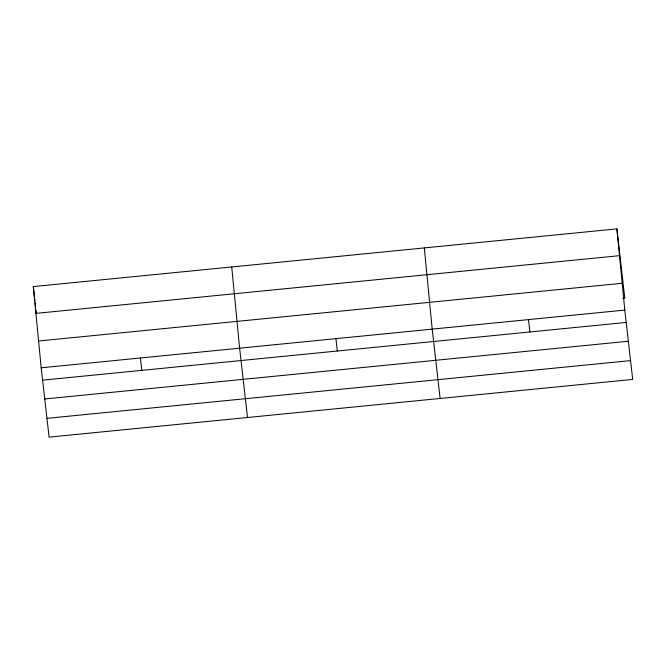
<?xml version="1.0" encoding="UTF-8"?>
<svg xmlns="http://www.w3.org/2000/svg" width="666" height="666" viewBox="0 0 666 666"><rect width="100%" height="100%" fill="white"/><g stroke="black" fill="none" stroke-linecap="round" stroke-linejoin="round"><path stroke-width="1" d="M616.907 228.871L624.8 310.081L632.7 379.412L49.093 437.129L41.192 367.807L33.3 286.588L616.907 228.871L624.808 298.193L622.743 298.401M35.906 313.386L619.513 255.669M38.586 341L622.194 283.283M41.192 367.807L624.8 310.081M42.599 380.169L626.207 322.444M44.739 398.967L628.354 341.242M46.945 418.34L630.56 360.614M528.504 319.605L529.911 331.976M440.109 398.459L432.209 329.129L424.317 247.919M335.914 338.653L337.321 351.024M247.519 417.507L239.618 348.176L231.726 266.966M140.401 357.992L141.816 370.354M33.3 286.588L34.932 300.932M35.156 302.913L35.614 306.868M35.947 309.84L36.289 312.804"/></g></svg>
